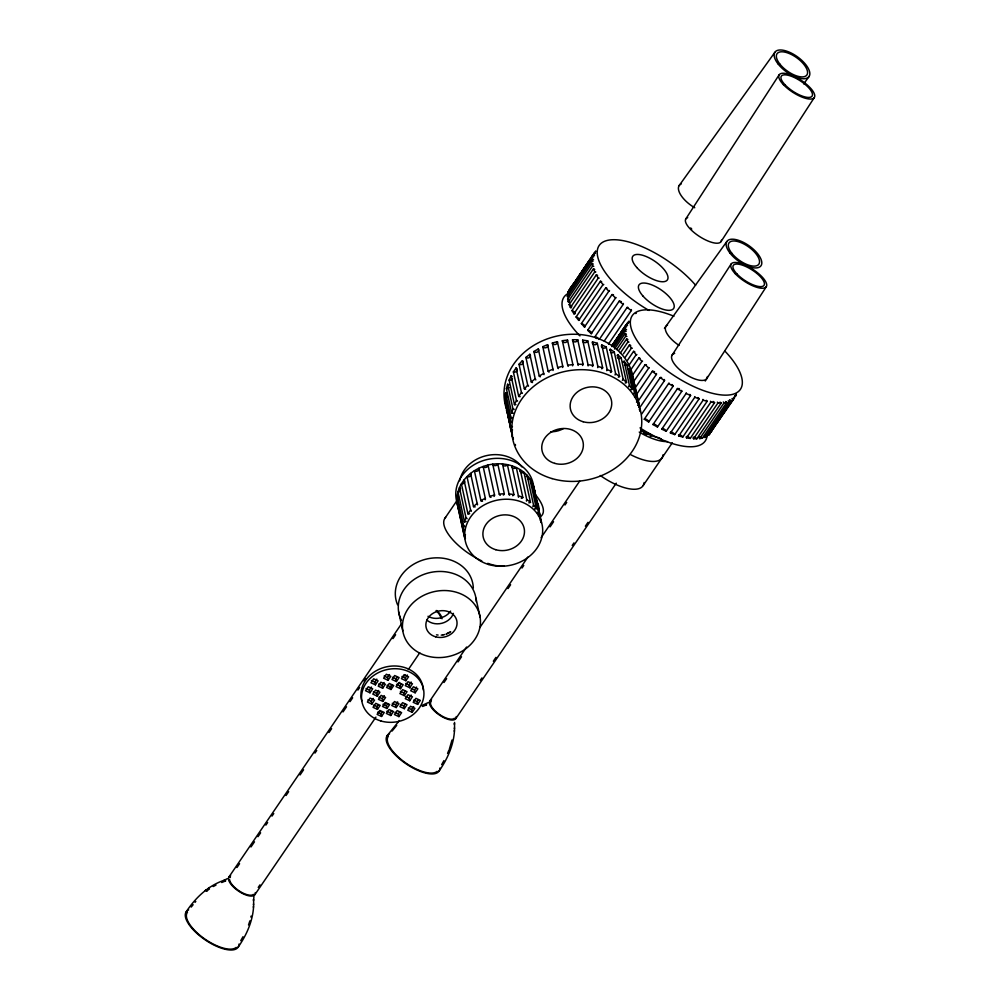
<?xml version="1.0" encoding="UTF-8"?>
<svg xmlns="http://www.w3.org/2000/svg" width="1000" height="1000" viewBox="0 0 1000 1000"><rect width="100%" height="100%" fill="white"/><g stroke="black" fill="none" stroke-linecap="round" stroke-linejoin="round"><path stroke-width="1.5" d="M238.062 947.262C247.787 933.375 254.688 916.812 253.538 899.575L253.525 900.387L253.95 896.675M438.963 771.213C448.7 757.325 455.6 740.763 454.45 723.525L454.425 724.338L454.562 722.4M253.412 907.4L253.438 906.4M253.475 904.837L253.5 903.913M454.325 731.35L454.35 730.35M454.387 728.787L454.4 727.862M512.225 421.475A2.612 2.212 -12.3 0 1 510.575 421.987L505.225 397.463L505.625 392.987A2.612 2.212 -12.3 0 1 506.987 393.387M510.575 421.987L510.975 417.525L505.625 392.987M593.55 259.862A2.612 1.037 34.3 0 0 591.875 258.488L567.525 294.212L567.413 296.588A2.612 1.037 34.3 0 0 568.625 297.038M591.875 258.488L591.763 260.85L567.413 296.588M626.55 329.787A2.612 1.037 34.3 0 0 625.013 328.587L624.913 330.95L614.25 346.587M513.2 413.05A2.612 2.212 -12.3 0 1 511.737 413.237L506.4 388.7L507.6 384.288A2.612 2.212 -12.3 0 1 508.85 384.862M511.737 413.237L512.938 408.825L507.6 384.288M250.875 917.075L251.112 916.062M452.025 740.013L449.425 748.925M569.212 292.7A2.612 1.037 34.3 0 1 567.962 292.125L595.725 251.262A2.612 1.037 34.3 0 1 596.087 251.562M567.962 292.125L593.125 254.438A2.612 1.037 34.3 0 1 594.525 255.7M611.763 346.587L626.263 324.538A2.612 1.037 34.3 0 1 627.537 325.625M736.35 394.487L708.637 435.213A2.612 1.037 34.3 0 1 707.625 434.263M248.525 924.975L249.9 920.85M447.575 753.413L448.963 750.05M515.938 404.65A2.612 2.212 -12.3 0 1 514.475 404.637L509.125 380.112L511.112 375.875A2.612 2.212 -12.3 0 1 512.225 376.613M514.475 404.637L516.45 400.4L511.112 375.875M735.588 396.325L735.65 396.2A2.612 1.037 34.3 0 1 734.638 395.575M240.738 940.7L243 936.712M441.65 764.65L443.913 760.662M469.663 513.7A2.612 2.212 -12.3 0 1 467.938 513.85L470.562 510L464.025 480.012A39.263 33.225 -12.3 0 1 507.975 464.775A39.263 33.225 -12.3 0 1 534.963 495.45M520.15 396.637A2.612 2.212 -12.3 0 1 518.725 396.438L513.375 371.9L516.075 367.938A2.612 2.212 -12.3 0 1 517.038 368.825M518.725 396.438L521.425 392.463L516.075 367.938M685.75 219.013L779.125 74.837M721 241.637L814.362 97.463M671.675 355.788L731.087 264.05M705.212 381.037L766.325 286.675M574.412 282.538L569.875 288.5A2.612 1.037 34.3 0 0 570.487 288.875M575.938 280.3L577.45 278.062M578.975 275.837L580.5 273.6M582.025 271.363L589.637 260.2M591.15 257.962L595.725 251.262M569.388 302.087A2.612 1.037 34.3 0 1 568.237 301.775L567.65 299.05L592 263.312A2.612 1.037 34.3 0 1 593.25 264.1M568.237 301.775L592.6 266.038L592 263.312M571.475 307.725A2.612 1.037 34.3 0 1 570.425 307.562L569.15 304.55L593.5 268.812A2.612 1.037 34.3 0 1 594.763 269.5M570.425 307.562L594.788 271.825L593.5 268.812M574.837 313.812A2.612 1.037 34.3 0 1 573.925 313.8L571.987 310.575L596.337 274.837A2.612 1.037 34.3 0 1 597.587 275.413M573.925 313.8L598.275 278.062A2.612 1.037 34.3 0 0 599.2 278.087M579.475 320.125A2.612 1.037 34.3 0 1 578.638 320.337L576.087 316.975L600.45 281.25A2.612 1.037 34.3 0 1 601.65 281.7M578.638 320.337L602.987 284.613A2.612 1.037 34.3 0 0 603.763 284.475M444.688 518.6L457.612 499.65M609.412 290.525A2.612 1.037 34.3 0 1 608.8 291.288L584.45 327.025L581.362 323.612L605.712 287.887A2.612 1.037 34.3 0 1 606.85 288.188M616 297.538A2.612 1.037 34.3 0 1 615.575 297.95L591.225 333.688L587.663 330.3L612.025 294.575A2.612 1.037 34.3 0 1 613.5 294.925M596.8 338.537L594.85 336.887L619.2 301.163A2.612 1.037 34.3 0 1 621.425 301.75M228.85 877.113L401.538 623.75M236.95 867.55L239.575 863.7M250.975 846.975L254.475 841.825M257.987 836.688L260.613 832.825M265.875 825.113L267.625 822.537M272.013 816.112L273.762 813.538M286.038 795.525L288.663 791.675M300.062 774.95L303.562 769.812M314.962 753.088L316.712 750.512M328.988 732.513L331.613 728.65M343.013 711.938L346.525 706.787M350.025 701.65L352.65 697.788M357.912 690.075L359.663 687.5M364.05 681.062L365.8 678.5M392.975 638.625L395.613 634.763M600.312 337.925L623.15 304.425A2.612 1.037 34.3 0 0 623.212 303.425M604.263 340.988L627.1 307.488A2.612 1.037 34.3 0 1 627.863 307.35M369.988 692.775L372.688 688.8L368.25 686.75L365.538 690.713L369.988 692.775L369.387 690.05L371.413 687.062M375.387 684.825L378.1 680.863L373.663 678.8L370.95 682.775L375.387 684.825L374.8 682.1L376.825 679.125M608.488 344.05L631.325 310.55A2.612 1.037 34.3 0 0 631.2 309.562M612.15 345.2L628.862 321.375A2.612 1.037 34.3 0 1 629.575 321.987M612.562 344.637L626.263 324.538M612.125 345.938L615.163 341.463M618.212 337L624.3 328.062M625.812 325.838L628.862 321.375M612.837 346.45L625.013 328.587M371.838 704.1L374.538 700.125L370.1 698.075L367.4 702.05L371.838 704.1L371.238 701.375L373.275 698.4M377.25 696.162L379.95 692.188L375.513 690.138L372.8 694.112L377.25 696.162L376.65 693.438L378.688 690.462M382.663 688.225L385.363 684.25L380.925 682.2L378.212 686.162L382.663 688.225L382.062 685.5L384.1 682.513M388.075 680.275L390.775 676.312L386.337 674.25L383.625 678.225L388.075 680.275L387.475 677.55L389.513 674.575M614.487 349.05L625.15 333.413A2.612 1.037 34.3 0 1 626.388 334.2M616.6 349.538L625.737 336.138L625.163 333.5M619.038 350.075L626.65 338.913A2.612 1.037 34.3 0 1 627.913 339.6M377.475 709.35L380.188 705.375L375.737 703.325L373.038 707.3L377.475 709.35L376.887 706.625L378.237 704.638M382.887 701.413L385.6 697.438L381.15 695.387L378.45 699.35L382.887 701.413L382.287 698.688L384.325 695.7M391 689.5L393.713 685.525L389.275 683.475L386.562 687.45L391 689.5L390.412 686.775L391.763 684.788M396.413 681.562L399.125 677.588L394.675 675.537L391.975 679.5L396.413 681.562L395.825 678.838L397.175 676.85M620.312 353.088L627.925 341.925L626.65 338.913M258.238 887.425L259.988 884.862M254.938 894.587L375.913 717.113M378.537 713.25L380.288 710.675M383.8 705.537L385.55 702.962M397.825 684.95L399.575 682.387M403.088 677.237L404.837 674.663M408.338 669.525L419.738 652.8M623.4 353.875L629.487 344.938A2.612 1.037 34.3 0 1 630.737 345.513M381.55 716.45L384.25 712.475L379.812 710.425L377.1 714.4L381.55 716.45L380.95 713.725L382.3 711.737M386.962 708.512L389.663 704.538L385.225 702.487L382.512 706.462L386.962 708.512L386.362 705.788L387.713 703.8M400.487 688.662L403.188 684.688L398.75 682.638L396.05 686.6L400.487 688.662L399.888 685.938L401.25 683.95M405.9 680.725L408.6 676.75L404.162 674.7L401.45 678.662L405.9 680.725L405.3 677.987L407.337 675.013M625.337 357.1L631.425 348.162A2.612 1.037 34.3 0 0 632.337 348.188M627.5 360.288L633.587 351.35A2.612 1.037 34.3 0 1 634.8 351.8M390.8 715.512L393.512 711.538L389.062 709.488L386.362 713.45L390.8 715.512L390.213 712.788L391.562 710.8M396.213 707.575L398.925 703.6L394.475 701.55L391.775 705.512L396.213 707.575L395.625 704.837L397.65 701.862M404.338 695.662L407.038 691.688L402.6 689.638L399.888 693.6L404.338 695.662L403.738 692.938L405.087 690.95M409.75 687.712L412.45 683.75L408.013 681.7L405.3 685.662L409.75 687.712L409.15 684.987L411.175 682.013M628.525 365.875L636.138 354.712A2.612 1.037 34.3 0 0 636.9 354.575M631.25 369.15L638.85 357.987A2.612 1.037 34.3 0 1 640 358.288M398.9 716.612L401.613 712.65L397.163 710.588L394.462 714.562L398.9 716.612L398.312 713.888L399.663 711.9M404.312 708.675L407.025 704.7L402.575 702.65L399.875 706.625L404.312 708.675L403.725 705.95L405.075 703.962M409.725 700.738L412.438 696.762L407.987 694.712L405.288 698.675L409.725 700.738L409.137 698.012L411.163 695.025M415.138 692.788L417.85 688.825L413.4 686.775L410.7 690.738L415.138 692.788L414.55 690.062L416.575 687.087M632.812 374.787L641.95 361.388A2.612 1.037 34.3 0 0 642.55 361.112M634.513 380.312L645.163 364.675A2.612 1.037 34.3 0 1 646.413 364.925M412.225 712.3L414.925 708.325L410.487 706.275L407.775 710.238L412.225 712.3L411.625 709.575L413.663 706.6M417.638 704.362L420.337 700.387L415.9 698.337L413.188 702.3L417.638 704.362L417.038 701.637L418.387 699.65M635.025 388.15L648.725 368.05A2.612 1.037 34.3 0 0 649.15 367.638M637.125 393.6L652.35 371.262A2.612 1.037 34.3 0 1 654.575 371.85M429.762 701.062L466.575 647.05M479.725 627.75L527.938 557.025M541.087 537.725L579.65 481.138M443.988 682.5L446.625 678.637M458.013 661.925L461.525 656.775M507.987 588.612L510.613 584.75M522.013 568.038L523.763 565.462M550.062 526.875L553.562 521.737M564.963 505.012L566.712 502.45M638.025 401.325L656.287 374.525A2.612 1.037 34.3 0 0 656.35 373.525M640.45 406.613L660.238 377.587A2.612 1.037 34.3 0 1 661.6 377.6M641.637 414.15L664.463 380.65A2.612 1.037 34.3 0 0 664.225 379.5M672.875 385.513A2.612 1.037 34.3 0 1 673.05 386.275L648.688 422.013L644.287 419.212L668.637 383.488A2.612 1.037 34.3 0 1 669.237 383.2M643.7 433.95L645.05 431.962L640.6 429.913M645.8 434.925L647.163 432.938L651.6 434.988L650.25 436.975M681.462 390.425A2.612 1.037 34.3 0 1 681.812 391.262L657.463 427L652.987 424.55L677.337 388.812A2.612 1.037 34.3 0 1 677.75 388.387M480.188 680.512L481.938 677.938M493.338 661.225L495.962 657.362M572.225 545.475L573.975 542.9M585.375 526.188L588 522.325M455.85 718.538L616.263 483.188M689.862 394.412A2.612 1.037 34.3 0 1 690.575 395.5L666.213 431.225L661.775 429.175L686.125 393.45A2.612 1.037 34.3 0 1 686.35 392.887M697.987 397.575A2.612 1.037 34.3 0 1 699.087 398.862L674.725 434.6L670.438 433L694.788 397.262A2.612 1.037 34.3 0 1 694.812 396.6M643.188 485.5L672.275 442.812M706.287 400.325A2.612 1.037 34.3 0 1 707.15 401.287L682.8 437.025L678.763 435.913L703.112 400.175A2.612 1.037 34.3 0 1 702.938 399.4M713.138 401.45A2.612 1.037 34.3 0 1 714.575 402.7L690.225 438.438L686.538 437.837L710.888 402.113A2.612 1.037 34.3 0 1 710.525 401.262M693.575 438.75L717.925 403.013L721.162 403.075L696.812 438.812L693.575 438.75A2.612 1.037 34.3 0 1 693.025 437.837M698.975 437.663A2.612 1.037 34.3 0 0 699.7 438.612L724.05 402.875L726.775 402.4A2.612 1.037 34.3 0 0 725.575 401.538M699.7 438.612L702.412 438.137L726.775 402.4M703.888 436.463A2.612 1.037 34.3 0 0 704.762 437.425L729.112 401.688L731.237 400.688A2.612 1.037 34.3 0 0 729.55 399.712M704.762 437.425L706.888 436.425L731.237 400.688M713.562 427.863L715.088 425.625M716.6 423.4L718.125 421.163M719.65 418.925L721.175 416.7M722.7 414.462L725.738 410M728.787 405.525L733.35 398.825M734.875 396.6L736.388 394.363M708.637 435.213L734.475 397.987A2.612 1.037 34.3 0 0 733.438 397.388M679.087 185.675L774.825 52.387M803.737 83.888L809.163 76.338M664.463 328.35L726.787 241.588M186.2 911.787C195.525 897.675 208.438 885.362 224.788 880.05L224.05 880.387L227.362 878.625M387.113 735.738L399.338 720.612M191.213 907.075L193.125 904.7M392.113 731.025L396.712 725.4M195.05 902.325L195.8 901.45M525.712 389.212A2.612 2.212 -12.3 0 1 524.362 388.812L519.012 364.275L522.375 360.675L527.725 385.213A2.612 2.212 -12.3 0 1 528.5 386.225M524.362 388.812L527.725 385.213M532.513 382.537A2.612 2.212 -12.3 0 1 531.263 381.95L525.913 357.425L529.85 354.275L535.2 378.812A2.612 2.212 -12.3 0 1 535.775 379.938M531.263 381.95L535.2 378.812M209.475 888.975L206.312 891.275L207.2 890.638M205.275 890.5L206.188 889.825M208.438 888.2L209.312 887.562M540.363 376.788A2.612 2.212 -12.3 0 1 539.25 376.037L533.9 351.5L538.325 348.9L543.675 373.425A2.612 2.212 -12.3 0 1 544.025 374.625M539.25 376.037L543.675 373.425M450.662 631.663L446.262 633.9M428.275 702.575L421.662 705.638M213.25 886.538L216 885.062M449.75 632.487L446.5 633.975M549.087 372.1A2.612 2.212 -12.3 0 1 548.138 371.2L542.788 346.675L547.587 344.663L552.938 369.2A2.612 2.212 -12.3 0 1 553.062 370.45M548.138 371.2L552.938 369.2M425.962 705.138L426.65 704.825L422.612 706.462M225.05 881.188L225.738 880.875L221.713 882.513M558.462 368.6A2.612 2.212 -12.3 0 1 557.7 367.575L552.35 343.038L554.862 342.325L557.4 341.688L562.75 366.225A2.612 2.212 -12.3 0 1 562.638 367.488M557.7 367.575L562.75 366.225M443.013 634.9L444.775 634.513M568.25 366.375A2.612 2.212 -12.3 0 1 567.7 365.238L562.35 340.712L567.525 340.037L572.875 364.575A2.612 2.212 -12.3 0 1 572.537 365.812M567.7 365.238L572.875 364.575M441.238 635.15L443.05 634.763M578.225 365.462A2.612 2.212 -12.3 0 1 577.888 364.263L572.537 339.725L577.725 339.75L583.075 364.288A2.612 2.212 -12.3 0 1 582.525 365.487M577.888 364.263L583.075 364.288M588.138 365.9A2.612 2.212 -12.3 0 1 588.025 364.65L582.675 340.112L587.737 340.838L593.088 365.375A2.612 2.212 -12.3 0 1 592.325 366.5M588.025 364.65L593.088 365.375M436.463 634.85L438.088 635.037M714.575 402.7L710.888 402.113M707.15 401.287L703.112 400.175M597.737 367.663A2.612 2.212 -12.3 0 1 597.85 366.4L592.5 341.875L597.312 343.275L602.663 367.812A2.612 2.212 -12.3 0 1 601.712 368.825M597.85 366.4L602.663 367.812M699.087 398.862L694.788 397.262M606.788 370.725A2.612 2.212 -12.3 0 1 607.137 369.487L601.788 344.95L606.225 347L611.575 371.538A2.612 2.212 -12.3 0 1 610.462 372.425M607.137 369.487L611.575 371.538M690.575 395.5L686.125 393.45M643.263 431.45L647.7 433.512M401.975 676.45L405.3 677.987M392.488 677.288L395.825 678.838M405.812 683.45L409.15 684.987M384.15 676.012L387.475 677.55M411.213 688.525L414.55 690.062M396.562 684.388L399.888 685.938M387.075 685.238L390.412 686.775M400.412 691.388L403.738 692.938M371.463 680.562L374.8 682.1M378.738 683.95L382.062 685.5M405.8 696.462L409.137 698.012M413.713 700.088L417.038 701.637M366.05 688.5L369.387 690.05M373.325 691.9L376.65 693.438M400.387 704.412L403.725 705.95M408.3 708.037L411.625 709.575M378.963 697.138L382.287 698.688M392.287 703.3L395.625 704.837M383.025 704.25L386.362 705.788M367.912 699.837L371.238 701.375M394.975 712.35L398.312 713.888M373.55 705.088L376.887 706.625M386.875 711.237L390.213 712.788M377.625 712.188L380.95 713.725M681.812 391.262L677.337 388.812M673.05 386.275L668.637 383.488M609.725 350.475A2.612 2.212 -12.3 0 1 610.288 349.275L614.25 351.925L619.6 376.463A2.612 2.212 -12.3 0 1 618.35 377.2M610.288 349.275L615.638 373.812L619.6 376.463M635.775 313.562L635.5 313.387A2.612 1.037 34.3 0 1 636.087 313.1M631.325 310.55L627.1 307.488M664.463 380.65L660.238 377.587M623.15 304.425L619.2 301.163M656.287 374.525L652.35 371.262M617.038 355.863A2.612 2.212 -12.3 0 1 617.8 354.738L621.188 357.925L626.538 382.45A2.612 2.212 -12.3 0 1 625.188 383.025M617.8 354.738L623.15 379.275L626.538 382.45M615.575 297.95L612.025 294.575M648.725 368.05L645.163 364.675M608.8 291.288L605.712 287.887M641.95 361.388L638.85 357.987M623.188 362.225A2.612 2.212 -12.3 0 1 624.15 361.213L626.875 364.85L632.225 389.375A2.612 2.212 -12.3 0 1 630.8 389.762M624.15 361.213L629.5 385.75L632.225 389.375M602.987 284.613L600.45 281.25M636.138 354.712L633.587 351.35M598.275 278.062L596.337 274.837M631.425 348.162L629.487 344.938M628.05 369.412A2.612 2.212 -12.3 0 1 629.163 368.525L631.163 372.525L636.512 397.05A2.612 2.212 -12.3 0 1 634.55 397.15M629.163 368.525L634.513 393.062L636.512 397.05M515.55 445.163L515.188 444.412M631.475 377.238A2.612 2.212 -12.3 0 1 632.725 376.512L639.3 405.3A2.612 2.212 -12.3 0 1 637.6 405.225M513.475 438.988A2.612 2.212 -12.3 0 1 513.038 439.15L505.238 401.75A2.612 2.212 -12.3 0 1 506.438 401.863M507.512 414.1L506.463 410.363A2.612 2.212 -12.3 0 1 507.425 410.288M625.712 336.05L625.737 336.138A2.612 1.037 34.3 0 0 626.875 336.45M639.3 405.3L638.075 401.037A2.612 2.212 -12.3 0 0 636.512 402.163M632.725 376.512L640.337 411.425M635.5 390.913L635.837 392.45M636.512 395.513L636.838 397.05M637.513 400.112L638.175 403.175M638.513 404.712L639.188 407.775M639.513 409.312L639.85 410.85M541.4 522.525A39.263 33.225 -12.3 0 0 541.087 520.112L534.55 490.138A2.612 2.212 -12.3 0 0 533.8 490.525M538.438 515.925A2.612 2.212 -12.3 0 0 540.112 516.188L533.575 486.213A2.612 2.212 -12.3 0 1 532.3 486.1M535.788 498.175L536.188 500.05M536.6 501.925L537.013 503.787M537.413 505.662L538.237 509.412M538.638 511.287L539.05 513.162M539.462 515.037L541.1 522.537M540.112 516.188A39.263 33.225 -12.3 0 0 538.475 512.2L531.938 482.212A2.612 2.212 -12.3 0 0 530.875 483.45M534.637 508.775A2.612 2.212 -12.3 0 0 536.362 508.675L529.825 478.688A2.612 2.212 -12.3 0 1 527.513 478.575M536.362 508.675A39.263 33.225 -12.3 0 0 533.587 505.225L527.05 475.25A2.612 2.212 -12.3 0 0 526.362 476.65M528.812 502.8A2.612 2.212 -12.3 0 0 530.487 502.325L523.95 472.337A2.612 2.212 -12.3 0 1 520.487 472.113M526.487 501.125A2.612 2.212 -12.3 0 1 526.75 499.65L520.212 469.663A2.612 2.212 -12.3 0 0 520.062 471.5M505.238 401.75L511.012 430.7A2.612 2.212 -12.3 0 0 512.562 429.975M509.363 422.287L507.688 414.625A2.612 2.212 -12.3 0 0 508.125 414.45M509.7 423.825L512.375 436.087M512.7 437.625L513.038 439.15M521.337 498.35A2.612 2.212 -12.3 0 0 522.85 497.55L516.312 467.562A2.612 2.212 -12.3 0 1 511.85 465.812L518.387 495.8A2.612 2.212 -12.3 0 0 518.55 497.262M512.675 495.725A2.612 2.212 -12.3 0 0 513.938 494.637L507.4 464.65A2.612 2.212 -12.3 0 1 502.488 463.95L509.025 493.938A2.612 2.212 -12.3 0 0 509.625 495.288M503.375 495.087A2.612 2.212 -12.3 0 0 504.3 493.775L497.762 463.8A2.612 2.212 -12.3 0 1 492.725 464.175L499.263 494.162A2.612 2.212 -12.3 0 0 500.238 495.325M494.025 496.475A2.612 2.212 -12.3 0 0 494.55 495.025L488.013 465.037A2.612 2.212 -12.3 0 1 483.15 466.488L489.688 496.475A2.612 2.212 -12.3 0 0 490.988 497.375M485.2 499.787A2.612 2.212 -12.3 0 0 485.312 498.3L478.775 468.312A2.612 2.212 -12.3 0 1 474.387 470.737L480.925 500.712A2.612 2.212 -12.3 0 0 482.475 501.287M477.463 504.837A2.612 2.212 -12.3 0 0 477.137 503.4L470.6 473.413A2.612 2.212 -12.3 0 1 466.987 476.65L473.525 506.637A2.612 2.212 -12.3 0 0 475.213 506.85M467.938 513.85L461.4 483.862L464.025 480.012A2.612 2.212 -12.3 0 1 461.4 483.862A39.263 33.225 -12.3 0 0 459.487 511.375M466.175 521.388A2.612 2.212 -12.3 0 1 464.525 521.912A39.263 33.225 -12.3 0 1 465.988 517.688L459.45 487.7A2.612 2.212 -12.3 0 1 460.562 488.775M464.525 521.912L457.987 491.925A2.612 2.212 -12.3 0 0 460.462 490.513M464.663 529.75A2.612 2.212 -12.3 0 1 463.488 530.312A39.263 33.225 -12.3 0 1 463.713 525.975L457.175 495.988A2.612 2.212 -12.3 0 1 458.45 496.625M461.975 521.663L462.375 523.538M464.825 534.775L465.238 536.65M463.488 530.312L456.95 500.325A2.612 2.212 -12.3 0 0 458.438 499.475M465.45 538.188A2.612 2.212 -12.3 0 1 464.913 538.513L458.375 508.537A2.612 2.212 -12.3 0 0 459.487 507.587M464.913 538.513A39.263 33.225 -12.3 0 1 463.875 534.338L457.337 504.363A2.612 2.212 -12.3 0 1 458.587 504.6M475.95 598.162L480.112 617.25A39.263 33.225 -12.3 0 1 426.662 655.888A39.263 33.225 -12.3 0 1 417.575 599.038A39.263 33.225 -12.3 0 1 480.112 617.25M398.625 611.788L402.788 630.875M634.75 384.963L635.125 388.55M507.088 410.812A65.438 55.375 -12.3 0 1 557.45 335.962A65.438 55.375 -12.3 0 1 633.962 383.562M563.4 428.612A20.95 17.725 -12.3 0 1 550.625 431.763M521.425 392.463A2.612 2.212 -12.3 0 1 522.388 393.363M517.25 369.462A2.612 2.212 -12.3 0 1 513.375 371.9M522.375 360.675A2.612 2.212 -12.3 0 1 522.625 363.762A2.612 2.212 -12.3 0 1 519.012 364.275M529.85 354.275A2.612 2.212 -12.3 0 1 529.538 357.4A2.612 2.212 -12.3 0 1 525.913 357.425M538.325 348.9A2.612 2.212 -12.3 0 1 537.45 351.975A2.612 2.212 -12.3 0 1 533.9 351.5M547.587 344.663A2.612 2.212 -12.3 0 1 546.163 347.612A2.612 2.212 -12.3 0 1 542.788 346.675M557.4 341.688A2.612 2.212 -12.3 0 1 555.475 344.438A2.612 2.212 -12.3 0 1 552.35 343.038M567.525 340.037A2.612 2.212 -12.3 0 1 565.138 342.525A2.612 2.212 -12.3 0 1 562.35 340.712M577.725 339.75A2.612 2.212 -12.3 0 1 574.938 341.912A2.612 2.212 -12.3 0 1 572.537 339.725M587.737 340.838A2.612 2.212 -12.3 0 1 584.625 342.625A2.612 2.212 -12.3 0 1 582.675 340.112M597.312 343.275A2.612 2.212 -12.3 0 1 593.95 344.65A2.612 2.212 -12.3 0 1 592.5 341.875M606.225 347A2.612 2.212 -12.3 0 1 602.688 347.912A2.612 2.212 -12.3 0 1 601.788 344.95M615.075 375A2.612 2.212 -12.3 0 1 615.638 373.812M614.25 351.925A2.612 2.212 -12.3 0 1 610.462 352.238M622.388 380.387A2.612 2.212 -12.3 0 1 623.15 379.275M621.188 357.925A2.612 2.212 -12.3 0 1 617.425 357.713M628.538 386.763A2.612 2.212 -12.3 0 1 629.5 385.75M626.875 364.85A2.612 2.212 -12.3 0 1 624.438 365.075M633.387 393.95A2.612 2.212 -12.3 0 1 634.513 393.062M631.163 372.525A2.612 2.212 -12.3 0 1 629.45 372.675M633.95 380.775A2.612 2.212 -12.3 0 1 632.487 380.763M639.4 409.688A2.612 2.212 -12.3 0 1 640.1 409.5M511.812 434.9A2.612 2.212 -12.3 0 1 512.525 434.812M510.588 426.287A2.612 2.212 -12.3 0 1 512.45 426.725M506.812 405.75A2.612 2.212 -12.3 0 1 505.662 406.175M510.975 417.525A2.612 2.212 -12.3 0 1 512.337 417.912M507.438 396.438A2.612 2.212 -12.3 0 1 505.225 397.463M512.938 408.825A2.612 2.212 -12.3 0 1 514.2 409.4M509.2 387.438A2.612 2.212 -12.3 0 1 506.4 388.7M516.45 400.4A2.612 2.212 -12.3 0 1 517.575 401.15M512.463 378.675A2.612 2.212 -12.3 0 1 509.125 380.112M459.663 480.763A34.025 28.8 -12.3 0 1 486.662 455.588A34.025 28.8 -12.3 0 1 521.875 466.887M458.013 505.262A39.263 33.225 -12.3 0 1 488.825 459.162A39.263 33.225 -12.3 0 1 533.763 490.725M473.525 506.637A39.263 33.225 -12.3 0 1 477.137 503.4M480.925 500.712A39.263 33.225 -12.3 0 1 485.312 498.3M489.688 496.475A39.263 33.225 -12.3 0 1 494.55 495.025M499.263 494.162A39.263 33.225 -12.3 0 1 504.3 493.775M509.025 493.938A39.263 33.225 -12.3 0 1 513.938 494.637M518.387 495.8A39.263 33.225 -12.3 0 1 522.788 497.512M526.75 499.65A39.263 33.225 -12.3 0 1 530.487 502.325M465.988 517.688A2.612 2.212 -12.3 0 1 467.1 518.763M463.713 525.975A2.612 2.212 -12.3 0 1 465.112 526.763M463.875 534.338A2.612 2.212 -12.3 0 1 465.487 534.788M540.337 520.513A2.612 2.212 -12.3 0 1 541.087 520.112M534.963 494.425A2.612 2.212 -12.3 0 1 534.55 494.363M537.487 513.25A2.612 2.212 -12.3 0 1 538.475 512.2M532.9 506.637A2.612 2.212 -12.3 0 1 533.587 505.225M470.562 510A2.612 2.212 -12.3 0 1 471.3 511.287M389.525 687.337A3.925 3.325 -12.3 0 1 391.425 686.737M361.825 700.925A31.412 26.575 -12.3 0 1 387.95 666.538A31.412 26.575 -12.3 0 1 423.338 690.075M397.562 604.763A39.263 33.225 -12.3 0 1 427.075 558.925A39.263 33.225 -12.3 0 1 473.312 587.95M401.512 620.462A39.263 33.225 -12.3 0 1 428.725 572.863A39.263 33.225 -12.3 0 1 476.275 601.575M450.613 611.138A15.7 13.288 -12.3 0 1 428 616.287M453.425 613.375A15.7 13.288 -12.3 0 1 441.887 623.275A15.7 13.288 -12.3 0 1 426.863 620.062M661.15 438.725A31.412 12.475 34.3 0 1 661.575 440.238M659.737 437.875A34.025 13.513 34.3 0 1 640.675 430.487M707 436.425A65.438 26 34.3 0 1 640.025 427.9M724.762 350.938A65.438 26 34.3 0 1 718.775 394.6A65.438 26 34.3 0 1 635.188 337.525A65.438 26 34.3 0 1 673.95 316.25M679.05 345.412A20.95 8.325 34.3 0 1 667.525 325.1M707.387 376.525A20.95 8.325 34.3 0 1 684 373.125A20.95 8.325 34.3 0 1 674.688 353.363M626.125 331.413A2.612 1.037 34.3 0 1 624.913 330.95M626.5 327A2.612 1.037 34.3 0 1 625.462 326.488M628.425 323.462A2.612 1.037 34.3 0 1 627.375 322.863M710.462 431.475A2.612 1.037 34.3 0 0 711.237 432.05L712.038 430.1A2.612 1.037 34.3 0 0 711.425 429.762M732.987 399.487A2.612 1.037 34.3 0 1 731.988 398.537M709.075 433.125A2.612 1.037 34.3 0 1 710.125 433.725M729.112 401.688A2.612 1.037 34.3 0 1 728.238 400.725M705.425 435.525A2.612 1.037 34.3 0 1 706.888 436.425M724.05 402.875A2.612 1.037 34.3 0 1 723.325 401.925M699.45 436.712A2.612 1.037 34.3 0 1 702.412 438.137M717.925 403.013A2.612 1.037 34.3 0 1 717.375 402.1M720.05 402.15A2.612 1.037 34.3 0 1 721.162 403.075M693.55 437.125A2.612 1.037 34.3 0 1 696.812 438.812M686.538 437.837A2.612 1.037 34.3 0 1 686.162 436.987M686.55 436.5A2.612 1.037 34.3 0 1 690.225 438.438M678.763 435.913A2.612 1.037 34.3 0 1 679.837 434.888A2.612 1.037 34.3 0 1 682.8 437.025M670.438 433A2.612 1.037 34.3 0 1 671.963 432.325A2.612 1.037 34.3 0 1 674.725 434.6M661.775 429.175A2.612 1.037 34.3 0 1 663.7 428.875A2.612 1.037 34.3 0 1 666.213 431.225M678.812 388.525A2.612 1.037 34.3 0 1 679.438 388.775M652.987 424.55A2.612 1.037 34.3 0 1 655.275 424.613A2.612 1.037 34.3 0 1 657.463 427M672 384.5A2.612 1.037 34.3 0 1 672.513 385M644.287 419.212A2.612 1.037 34.3 0 1 646.875 419.663A2.612 1.037 34.3 0 1 648.688 422.013M628.975 342.1A2.612 1.037 34.3 0 1 627.925 341.925M667.5 441.587A39.263 15.6 34.3 0 1 639.225 432.075M663.088 454.725A39.263 15.6 34.3 0 1 630.962 454.837M644.15 482.512A39.263 15.6 34.3 0 1 600.288 475.5M454.412 718.263A14.4 5.725 34.3 0 1 438.512 713.775A14.4 5.725 34.3 0 1 431.3 701.25M456.225 716.525A15.7 6.238 34.3 0 1 439.35 715A15.7 6.238 34.3 0 1 431.562 699.788M437.1 771.35A30.113 11.963 34.3 0 1 404.663 762.2A30.113 11.963 34.3 0 1 388.387 736.213M439.925 768A31.412 12.475 34.3 0 1 406.138 763.863A31.412 12.475 34.3 0 1 389.562 733.812M253.4 894.4A14.4 5.725 34.3 0 1 239.913 891.388A14.4 5.725 34.3 0 1 229.575 879.55M230.1 877.6A14.4 5.725 34.3 0 1 230.387 877.3M255.312 892.575A15.7 6.238 34.3 0 1 238.438 891.05A15.7 6.238 34.3 0 1 230.662 875.837M236.188 947.4A30.113 11.963 34.3 0 1 203.75 938.25A30.113 11.963 34.3 0 1 187.475 912.262M239.025 944.05A31.412 12.475 34.3 0 1 205.225 939.912A31.412 12.475 34.3 0 1 188.663 909.862M436.763 610.487A15.7 6.238 34.3 0 1 442.038 618.775M436.087 610.6A14.4 5.725 34.3 0 1 440.913 618.212M721.388 240.212A20.938 7.3 32.9 0 1 698.65 235.938A20.938 7.3 32.9 0 1 687.7 217.662M691.762 229.075A18.325 6.388 32.9 0 1 690.725 227.938M694.75 207.75A20.938 9.312 35.7 0 1 681.35 183.837M579.925 335.9A65.438 26 34.3 0 1 567.288 293.988M649.062 310.462A65.438 26 34.3 0 1 603.15 241.975A65.438 26 34.3 0 1 695.612 285.225M622.688 330.712A20.95 8.325 34.3 0 1 621.888 330.5M593.737 266.35A2.612 1.037 34.3 0 1 592.6 266.038M567.65 299.05A2.612 1.037 34.3 0 1 569.6 300.512M592.975 261.312A2.612 1.037 34.3 0 1 591.763 260.85M567.525 294.212A2.612 1.037 34.3 0 1 569.062 295.425M593.575 256.975A2.612 1.037 34.3 0 1 592.312 256.388M568.775 290.163A2.612 1.037 34.3 0 1 569.712 290.912M595.5 253.463A2.612 1.037 34.3 0 1 594.237 252.763M594.85 336.887A2.612 1.037 34.3 0 1 597.15 337.525A2.612 1.037 34.3 0 1 598.987 339.462M587.663 330.3A2.612 1.037 34.3 0 1 590.775 331.763A2.612 1.037 34.3 0 1 591.225 333.688M581.362 323.612A2.612 1.037 34.3 0 1 584.487 325.35A2.612 1.037 34.3 0 1 584.45 327.025M576.087 316.975A2.612 1.037 34.3 0 1 579.5 319.538M571.987 310.575A2.612 1.037 34.3 0 1 574.237 311.9A2.612 1.037 34.3 0 1 575.125 313.512M595.825 272A2.612 1.037 34.3 0 1 594.788 271.825M569.15 304.55A2.612 1.037 34.3 0 1 571.737 306.55M535.225 494.513A39.263 15.6 34.3 0 1 540.112 516.888M536.475 500.763A34.025 13.513 34.3 0 1 538.6 510.513M504.025 565.8A39.263 15.6 34.3 0 1 487.762 563.35M481.763 560.887A39.263 15.6 34.3 0 1 445.662 517.375M552.1 478.6A65.438 55.375 -12.3 0 0 641.175 414.2A65.438 55.375 -12.3 0 0 536.962 383.85A65.438 55.375 -12.3 0 0 552.1 478.6M583.138 421.737A20.95 17.725 -12.3 0 0 611.55 401.012A20.95 17.725 -12.3 0 0 578.125 391.438A20.95 17.725 -12.3 0 0 583.138 421.737M554.763 463.375A20.95 17.725 -12.3 0 0 583.162 442.65A20.95 17.725 -12.3 0 0 549.738 433.075A20.95 17.725 -12.3 0 0 554.763 463.375M488.9 564.575A39.263 33.225 -12.3 0 0 542.337 525.938A39.263 33.225 -12.3 0 0 479.812 507.725A39.263 33.225 -12.3 0 0 488.9 564.575M495.8 549.725A20.938 17.725 -12.3 0 0 524.3 529.113A20.938 17.725 -12.3 0 0 490.95 519.4A20.938 17.725 -12.3 0 0 495.8 549.725M380.913 720.987A31.412 26.575 -12.3 0 0 423.663 690.075A31.412 26.575 -12.3 0 0 373.65 675.5A31.412 26.575 -12.3 0 0 380.913 720.987M435.712 636.838A15.7 13.288 -12.3 0 0 456.887 621.175A15.7 13.288 -12.3 0 0 431.75 614.163A15.7 13.288 -12.3 0 0 435.712 636.838M729.938 253.012A20.938 9.312 35.7 0 0 760.55 266.288A20.938 9.312 35.7 0 0 741.375 241.412A20.938 9.312 35.7 0 0 729.938 253.012M731.663 253.075A18.325 8.15 35.7 0 0 758.438 264.675A18.325 8.15 35.7 0 0 741.663 242.913A18.325 8.15 35.7 0 0 731.663 253.075M735.362 273.825A20.938 7.3 32.9 0 0 765.863 287.238A20.938 7.3 32.9 0 0 744.9 265.012A20.938 7.3 32.9 0 0 735.362 273.825M736.988 274A18.325 6.388 32.9 0 0 763.688 285.738A18.325 6.388 32.9 0 0 745.337 266.288A18.325 6.388 32.9 0 0 736.988 274M783.4 84.625A20.938 7.3 32.9 0 0 813.9 98.038A20.938 7.3 32.9 0 0 792.925 75.8A20.938 7.3 32.9 0 0 783.4 84.625M785.025 84.8A18.325 6.388 32.9 0 0 811.725 96.538A18.325 6.388 32.9 0 0 793.375 77.075A18.325 6.388 32.9 0 0 785.025 84.8M777.975 63.812A20.938 9.312 35.7 0 0 808.587 77.075A20.938 9.312 35.7 0 0 789.412 52.2A20.938 9.312 35.7 0 0 777.975 63.812M779.7 63.863A18.325 8.15 35.7 0 0 806.475 75.475A18.325 8.15 35.7 0 0 789.7 53.712A18.325 8.15 35.7 0 0 779.7 63.863M636.812 267.538A20.95 8.325 34.3 0 0 667.163 280.188A20.95 8.325 34.3 0 0 646.263 256.55A20.95 8.325 34.3 0 0 636.812 267.538M643.05 296.137A20.95 8.325 34.3 0 0 673.4 308.775A20.95 8.325 34.3 0 0 652.487 285.138A20.95 8.325 34.3 0 0 643.05 296.137"/></g></svg>
